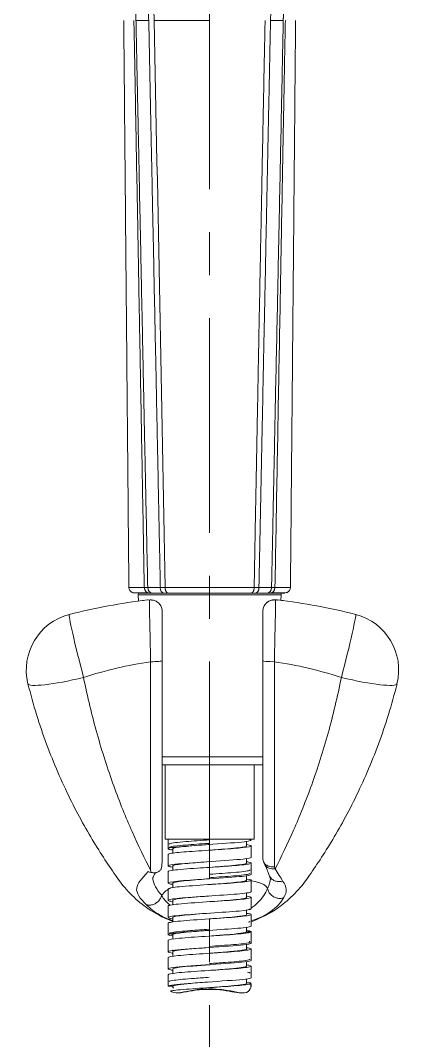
# Model space of a CAD drawing. Extents: x 1797 to 2925, y 0 to 827.
# Drawn here: x 2232.3 to 2299.4, y 296.4 to 474.5 of the extents above; entities that cross this region are included whole.
import ezdxf

# ---------------------------------------------------------------- set-up
doc = ezdxf.new("R2010")
doc.units = 0
doc.header["$LTSCALE"] = 30
doc.header["$MEASUREMENT"] = 0
doc.linetypes.add('CENTER', pattern=[2, 1.25, -0.25, 0.25, -0.25])
doc.layers.add('1', color=7, linetype='CONTINUOUS')
doc.layers.add('DEF_LAYER_ASSEM_MEMBER', color=7, linetype='CONTINUOUS')

msp = doc.modelspace()

# ---------------------------------------------------------------- linework, layer by layer
at = {"layer": '1', "color": 7, "linetype": 'Continuous', "lineweight": 18}
for p, q in [((2252.88, 374.23), (2252.94, 373.12)), ((2265.37, 374.54), (2253.18, 374.54)), ((2254.66, 374.54), (2253.42, 374.54)), ((2265.37, 374.54), (2277.55, 374.54)), ((2276.07, 374.54), (2277.32, 374.54)), ((2277.8, 373.26), (2277.85, 374.23)), ((2257.06, 362.71), (2257.06, 327.8)), ((2274.66, 328.11), (2274.66, 362.71)), ((2265.37, 344.54), (2257.06, 344.54)), ((2257.62, 344.54), (2257.62, 331.54)), ((2265.37, 344.54), (2274.66, 344.54)), ((2273.12, 331.54), (2273.12, 344.54)), ((2265.37, 331.54), (2257.62, 331.54)), ((2265.37, 331.54), (2273.12, 331.54)), ((2265.37, 326.64), (2265.37, 327.64)), ((2259.59, 304.71), (2259.86, 304.71)), ((2270.86, 304.71), (2271.16, 304.71))]:
    msp.add_line(p, q, dxfattribs=at)
at = {"layer": '1', "color": 7, "linetype": 'Continuous', "lineweight": 13}
for p, q in [((2265.37, 374.23), (2252.88, 374.23)), ((2265.37, 374.23), (2277.85, 374.23)), ((2255.06, 326.13), (2255.06, 362.56)), ((2276.66, 362.56), (2276.66, 326.72)), ((2265.37, 345.97), (2257.06, 345.97)), ((2265.37, 345.97), (2274.66, 345.97)), ((2265.37, 331.54), (2265.37, 344.54))]:
    msp.add_line(p, q, dxfattribs=at)
at = {"layer": '1', "color": 7, "linetype": 'Continuous', "lineweight": 18}
for centre, start, end in [((2253.18, 374.24), 89.9998, 182.8624), ((2277.55, 374.24), 357.1376, 90.0002)]:
    msp.add_arc(centre, 0.3, start, end, dxfattribs=at)
at = {"layer": '1', "color": 7, "linetype": 'Continuous', "lineweight": 18, "extrusion": (0, 0, -1)}
for centre, start, end in [((-2243.36, 361.12), 346.0375, 75.5225), ((-2288.36, 361.12), 104.4775, 193.9625)]:
    msp.add_arc(centre, 10, start, end, dxfattribs=at)
at = {"layer": '1', "color": 7, "linetype": 'Continuous', "lineweight": 13}
for centre, major_axis, ratio, start_param, end_param in [((2254.78, 375.54), (0, 1), 0.822807, 1.597035, 3.141593), ((2257.34, 375.54), (0, 1), 0.584272, 1.597106, 3.141593), ((2273.39, 375.54), (0, 1), 0.584274, 3.141593, 4.686079), ((2275.95, 375.54), (0, 1), 0.822807, 3.141593, 4.68615), ((2243.36, 361.12), (2.5, -9.68), 0.032961, 3.141593, 4.839361), ((2288.36, 361.12), (-2.5, -9.68), 0.032961, 1.443824, 3.141593), ((2255.06, 362.71), (-2, 0), 0.076696, 1.570796, 3.141593), ((2276.66, 362.71), (-2, 0), 0.076696, 0, 1.570796), ((2243.36, 361.12), (9.7, 2.41), 0.126983, 3.141593, 4.680827), ((2288.36, 361.12), (-9.7, 2.41), 0.126983, 1.602358, 3.141593), ((2276.81, 327.98), (-1.83, -0.82), 0.760059, 6.278784, 7.5268)]:
    msp.add_ellipse(centre, major_axis=major_axis, ratio=ratio, start_param=start_param, end_param=end_param, dxfattribs=at)
at = {"layer": '1', "color": 7, "linetype": 'Continuous', "lineweight": 18}
for centre, ratio, start_param, end_param in [((2255.32, 375.54), 0.763055, 1.600759, 3.141593), ((2275.41, 375.54), 0.763158, 3.141593, 4.682423)]:
    msp.add_ellipse(centre, major_axis=(0, 1), ratio=ratio, start_param=start_param, end_param=end_param, dxfattribs=at)
at = {"layer": '1', "color": 7, "linetype": 'Continuous', "lineweight": 13}
for points, knots in [([(2252.4, 477.76), (2252.4, 477.72), (2252.41, 477.65), (2252.41, 477.54), (2252.42, 477.43), (2252.42, 477.32), (2252.43, 477.22), (2252.44, 477.11), (2252.44, 477), (2252.44, 476.89), (2252.45, 476.79), (2252.45, 476.68), (2252.46, 476.58), (2252.46, 476.47), (2252.47, 476.37), (2252.47, 476.26), (2252.47, 476.16), (2252.48, 476.05), (2252.48, 475.95), (2252.48, 475.85), (2252.48, 475.74), (2252.49, 475.64), (2252.49, 475.54), (2252.49, 475.44), (2252.49, 475.34), (2252.5, 475.24), (2252.5, 475.14), (2252.5, 475.04), (2252.5, 474.94), (2252.5, 474.84), (2252.51, 474.74), (2252.51, 474.64), (2252.51, 474.57), (2252.51, 474.54)], [0, 0, 0, 0, 0.034118, 0.068111, 0.101979, 0.135722, 0.16934, 0.202833, 0.2362, 0.269442, 0.302558, 0.335549, 0.368412, 0.40115, 0.433761, 0.466245, 0.498603, 0.530833, 0.562938, 0.594919, 0.626778, 0.658515, 0.690132, 0.721631, 0.753013, 0.78428, 0.815431, 0.84647, 0.877396, 0.908211, 0.938916, 0.969512, 1, 1, 1, 1]), ([(2278.22, 474.54), (2278.22, 474.6), (2278.22, 474.73), (2278.23, 474.92), (2278.23, 475.12), (2278.24, 475.31), (2278.24, 475.51), (2278.25, 475.71), (2278.25, 475.9), (2278.26, 476.11), (2278.26, 476.31), (2278.27, 476.51), (2278.28, 476.72), (2278.29, 476.92), (2278.3, 477.13), (2278.31, 477.34), (2278.32, 477.55), (2278.33, 477.69), (2278.33, 477.76)], [0, 0, 0, 0, 0.059195, 0.118795, 0.178808, 0.239242, 0.300107, 0.361411, 0.423164, 0.485377, 0.54806, 0.611216, 0.674843, 0.738939, 0.803505, 0.868538, 0.934036, 1, 1, 1, 1]), ([(2255.61, 476.24), (2255.61, 476.22), (2255.62, 476.17), (2255.62, 476.11), (2255.62, 476.05), (2255.63, 475.99), (2255.63, 475.93), (2255.64, 475.88), (2255.64, 475.82), (2255.64, 475.77), (2255.64, 475.72), (2255.65, 475.68), (2255.65, 475.63), (2255.65, 475.59), (2255.65, 475.54), (2255.65, 475.5), (2255.65, 475.46), (2255.66, 475.43), (2255.66, 475.36), (2255.66, 475.26), (2255.67, 475.11), (2255.67, 474.95), (2255.68, 474.76), (2255.68, 474.62), (2255.68, 474.54)], [0, 0, 0, 0, 0.038882, 0.076461, 0.112764, 0.147819, 0.181649, 0.21428, 0.245734, 0.276034, 0.305201, 0.333255, 0.360216, 0.386102, 0.410932, 0.434722, 0.457488, 0.479247, 0.500013, 0.579126, 0.662622, 0.750479, 0.85934, 1, 1, 1, 1]), ([(2276.07, 476.18), (2276.07, 476.16), (2276.06, 476.13), (2276.06, 476.08), (2276.06, 476.03), (2276.05, 475.96), (2276.05, 475.88), (2276.04, 475.79), (2276.04, 475.7), (2276.03, 475.59), (2276.03, 475.48), (2276.02, 475.33), (2276.01, 475.15), (2276.01, 474.94), (2276, 474.74), (2276, 474.6), (2276, 474.54)], [0, 0, 0, 0, 0.024247, 0.054214, 0.089902, 0.13131, 0.178441, 0.231295, 0.289876, 0.354187, 0.424232, 0.500017, 0.627304, 0.75306, 0.877291, 1, 1, 1, 1]), ([(2253.96, 375.52), (2253.92, 377.35), (2253.86, 381.02), (2253.76, 386.52), (2253.66, 392.02), (2253.56, 397.52), (2253.46, 403.03), (2253.36, 408.53), (2253.26, 414.03), (2253.16, 419.53), (2253.07, 424.41), (2252.98, 429.24), (2252.89, 434.59), (2252.76, 441.62), (2252.59, 450.67), (2252.42, 460.12), (2252.27, 468.37), (2252.18, 472.84), (2252.15, 474.55)], [0, 0, 0, 0, 0.055557, 0.111114, 0.16667, 0.222226, 0.277782, 0.333337, 0.388893, 0.444448, 0.500002, 0.536828, 0.59077, 0.661828, 0.750002, 0.864834, 0.948167, 1, 1, 1, 1]), ([(2252.51, 474.54), (2252.53, 473.69), (2252.56, 471.93), (2252.62, 469.2), (2252.68, 466.29), (2252.74, 463.2), (2252.81, 459.93), (2252.88, 456.48), (2252.96, 452.85), (2253.07, 447.39), (2253.21, 440.76), (2253.35, 433.61), (2253.46, 428.26), (2253.56, 423.51), (2253.66, 418.84), (2253.76, 413.71), (2253.87, 408.81), (2253.96, 404.12), (2254.07, 399.15), (2254.18, 393.75), (2254.3, 387.82), (2254.43, 381.72), (2254.51, 377.6), (2254.56, 375.51)], [0, 0, 0, 0, 0.025732, 0.053292, 0.082678, 0.11389, 0.146924, 0.181779, 0.218451, 0.256939, 0.3472, 0.419315, 0.473332, 0.509288, 0.563243, 0.614983, 0.664513, 0.711837, 0.756959, 0.815252, 0.875191, 0.936774, 1, 1, 1, 1]), ([(2256.76, 375.52), (2256.74, 376.38), (2256.71, 378.1), (2256.66, 380.69), (2256.6, 383.29), (2256.55, 385.9), (2256.5, 388.53), (2256.44, 391.18), (2256.39, 393.83), (2256.34, 396.5), (2256.28, 399.18), (2256.21, 402.5), (2256.11, 407.73), (2255.94, 416.16), (2255.76, 424.59), (2255.62, 431.66), (2255.53, 436.03), (2255.44, 440.17), (2255.36, 444.1), (2255.29, 447.81), (2255.2, 452.07), (2255.1, 457), (2254.98, 462.71), (2254.86, 468.58), (2254.78, 472.53), (2254.73, 474.54)], [0, 0, 0, 0, 0.026014, 0.052161, 0.078442, 0.104857, 0.131406, 0.158089, 0.184906, 0.211856, 0.238941, 0.266159, 0.312282, 0.397408, 0.521545, 0.567758, 0.611794, 0.653652, 0.693331, 0.730832, 0.766154, 0.822392, 0.880112, 0.939314, 1, 1, 1, 1]), ([(2255.68, 474.54), (2255.81, 474.54), (2257.13, 474.54), (2259.41, 474.54), (2262.53, 474.54), (2264.42, 474.54), (2265.37, 474.54)], [0, 0, 0, 0, 0.038863, 0.423716, 0.711862, 1, 1, 1, 1]), ([(2273.13, 375.52), (2273.16, 376.73), (2273.2, 379.17), (2273.27, 382.88), (2273.34, 386.68), (2273.41, 390.58), (2273.49, 394.56), (2273.57, 398.64), (2273.64, 402.82), (2273.73, 407.08), (2273.81, 411.44), (2273.89, 415.89), (2273.98, 420.43), (2274.08, 425.37), (2274.18, 430.56), (2274.28, 435.86), (2274.38, 440.82), (2274.47, 445.44), (2274.55, 449.71), (2274.63, 453.65), (2274.7, 457.24), (2274.77, 460.5), (2274.82, 463.41), (2274.87, 465.98), (2274.92, 468.21), (2274.96, 470.1), (2274.99, 471.65), (2275.01, 472.86), (2275.03, 473.72), (2275.04, 474.25), (2275.05, 474.48), (2275.05, 474.54)], [0, 0, 0, 0, 0.036537, 0.074006, 0.112408, 0.151744, 0.192011, 0.233212, 0.275345, 0.318411, 0.362409, 0.407341, 0.453204, 0.500001, 0.556972, 0.610498, 0.660578, 0.707214, 0.750404, 0.79015, 0.82645, 0.859306, 0.888717, 0.914683, 0.937205, 0.956282, 0.971915, 0.984103, 0.992846, 0.998145, 1, 1, 1, 1]), ([(2276, 474.54), (2275.98, 473.52), (2275.93, 471.51), (2275.87, 468.51), (2275.81, 465.55), (2275.75, 462.62), (2275.69, 459.74), (2275.63, 456.89), (2275.57, 454.08), (2275.46, 448.5), (2275.27, 439.49), (2275.08, 429.9), (2274.93, 422.67), (2274.84, 418.57), (2274.77, 414.91), (2274.7, 411.68), (2274.65, 408.87), (2274.6, 406.49), (2274.56, 404.54), (2274.53, 403.02), (2274.49, 401.03), (2274.43, 398.44), (2274.37, 395.1), (2274.3, 391.79), (2274.23, 388.5), (2274.17, 385.22), (2274.1, 381.97), (2274.04, 378.74), (2273.99, 376.59), (2273.97, 375.52)], [0, 0, 0, 0, 0.030685, 0.060986, 0.090904, 0.120438, 0.149589, 0.178356, 0.206739, 0.23474, 0.347419, 0.479648, 0.525288, 0.566604, 0.603594, 0.636261, 0.664603, 0.688621, 0.708316, 0.723687, 0.734735, 0.768596, 0.802255, 0.835714, 0.868973, 0.902031, 0.934888, 0.967544, 1, 1, 1, 1]), ([(2276.17, 375.51), (2276.2, 376.56), (2276.24, 378.65), (2276.3, 381.76), (2276.37, 384.83), (2276.43, 387.86), (2276.49, 390.85), (2276.55, 393.79), (2276.61, 396.7), (2276.71, 401.15), (2276.83, 407.35), (2277, 415.53), (2277.15, 422.39), (2277.27, 428.31), (2277.38, 433.68), (2277.53, 440.8), (2277.68, 448.14), (2277.82, 454.94), (2277.93, 460.49), (2278.03, 465.58), (2278.13, 470.21), (2278.19, 473.15), (2278.22, 474.54)], [0, 0, 0, 0, 0.031809, 0.06321, 0.094203, 0.124786, 0.154961, 0.184727, 0.214084, 0.24303, 0.319489, 0.402039, 0.490702, 0.527257, 0.581475, 0.653392, 0.743056, 0.803646, 0.859646, 0.911044, 0.957831, 1, 1, 1, 1]), ([(2278.58, 474.54), (2278.54, 472.64), (2278.47, 468.49), (2278.34, 461.77), (2278.2, 454.02), (2278.04, 445.26), (2277.86, 435.49), (2277.68, 425.33), (2277.49, 415.13), (2277.31, 405.23), (2277.13, 395.32), (2276.95, 385.42), (2276.83, 378.82), (2276.77, 375.52)], [0, 0, 0, 0, 0.057662, 0.125591, 0.203788, 0.292251, 0.390983, 0.499982, 0.599984, 0.699987, 0.79999, 0.899995, 1, 1, 1, 1]), ([(2251.27, 375.53), (2251.27, 375.53), (2251.27, 375.53), (2251.29, 375.53), (2251.35, 375.53), (2251.45, 375.53), (2251.59, 375.53), (2251.75, 375.53), (2251.96, 375.53), (2252.12, 375.53), (2252.23, 375.53), (2252.27, 375.53), (2252.31, 375.53), (2252.35, 375.53), (2252.39, 375.53), (2252.43, 375.53), (2252.47, 375.53), (2252.51, 375.53), (2252.56, 375.53), (2252.6, 375.53), (2252.65, 375.53), (2252.69, 375.53), (2252.74, 375.52), (2252.78, 375.52), (2252.83, 375.52), (2252.88, 375.52), (2252.93, 375.52), (2252.98, 375.52), (2253.03, 375.52), (2253.08, 375.52), (2253.14, 375.52), (2253.19, 375.52), (2253.24, 375.52), (2253.3, 375.52), (2253.36, 375.52), (2253.41, 375.52), (2253.47, 375.52), (2253.53, 375.52), (2253.59, 375.52), (2253.65, 375.52), (2253.71, 375.52), (2253.77, 375.52), (2253.83, 375.52), (2253.89, 375.52), (2253.94, 375.52), (2253.96, 375.52)], [0, 0, 0, 0, 0.02809, 0.108416, 0.188068, 0.26627, 0.344991, 0.424128, 0.503567, 0.583186, 0.594638, 0.60612, 0.617634, 0.629178, 0.640752, 0.652356, 0.663989, 0.675651, 0.687343, 0.699062, 0.71081, 0.722585, 0.734388, 0.746218, 0.758074, 0.769956, 0.781864, 0.793797, 0.805755, 0.817737, 0.829742, 0.841771, 0.853823, 0.865896, 0.877991, 0.890108, 0.902244, 0.914401, 0.926577, 0.938771, 0.950983, 0.963213, 0.97546, 0.987722, 1, 1, 1, 1]), ([(2254.56, 375.51), (2254.57, 375.51), (2254.58, 375.51), (2254.61, 375.51), (2254.64, 375.51), (2254.67, 375.51), (2254.7, 375.51), (2254.73, 375.51), (2254.76, 375.51), (2254.79, 375.51), (2254.83, 375.51), (2254.86, 375.51), (2254.89, 375.51), (2254.93, 375.51), (2254.96, 375.51), (2255.02, 375.51), (2255.11, 375.51), (2255.23, 375.51), (2255.36, 375.51), (2255.5, 375.51), (2255.64, 375.51), (2255.76, 375.51), (2255.88, 375.51), (2255.98, 375.51), (2256.07, 375.51), (2256.15, 375.51), (2256.23, 375.51), (2256.3, 375.51), (2256.37, 375.51), (2256.44, 375.52), (2256.51, 375.52), (2256.57, 375.52), (2256.64, 375.52), (2256.7, 375.52), (2256.74, 375.52), (2256.76, 375.52)], [0, 0, 0, 0, 0.0141, 0.02842, 0.042964, 0.057742, 0.072759, 0.088022, 0.103535, 0.119289, 0.135278, 0.151492, 0.167923, 0.184563, 0.201403, 0.218435, 0.271703, 0.328722, 0.389376, 0.453465, 0.511005, 0.578537, 0.622693, 0.666394, 0.709447, 0.742775, 0.775138, 0.806529, 0.836957, 0.866435, 0.894974, 0.922587, 0.949287, 0.975087, 1, 1, 1, 1]), ([(2257.6, 375.52), (2258.76, 375.52), (2260.02, 375.53), (2262.64, 375.53), (2264, 375.53), (2266.73, 375.53), (2268.09, 375.53), (2270.71, 375.53), (2271.97, 375.52), (2273.13, 375.52)], [0, 0, 0, 0, 0.25, 0.25, 0.5, 0.5, 0.75, 0.75, 1, 1, 1, 1]), ([(2257.6, 375.52), (2257.6, 375.51), (2257.6, 375.5), (2257.6, 375.49), (2257.6, 375.47), (2257.6, 375.45), (2257.6, 375.44), (2257.6, 375.42), (2257.6, 375.4), (2257.6, 375.39), (2257.6, 375.37), (2257.61, 375.35), (2257.61, 375.33), (2257.61, 375.32), (2257.61, 375.3), (2257.61, 375.28), (2257.62, 375.26), (2257.62, 375.25), (2257.62, 375.23), (2257.63, 375.21), (2257.63, 375.2), (2257.63, 375.18), (2257.64, 375.16), (2257.64, 375.12), (2257.66, 375.06), (2257.69, 374.98), (2257.72, 374.9), (2257.75, 374.83), (2257.79, 374.76), (2257.83, 374.7), (2257.87, 374.66), (2257.9, 374.63), (2257.92, 374.62), (2257.92, 374.62), (2257.92, 374.61), (2257.92, 374.61), (2257.93, 374.61), (2257.93, 374.6), (2257.94, 374.6), (2257.94, 374.6), (2257.95, 374.59), (2257.96, 374.59), (2257.97, 374.58), (2257.98, 374.58), (2257.99, 374.57), (2258, 374.57), (2258.01, 374.56), (2258.02, 374.56), (2258.04, 374.55), (2258.05, 374.55), (2258.06, 374.55), (2258.08, 374.54), (2258.1, 374.54), (2258.11, 374.54), (2258.11, 374.54)], [0, 0, 0, 0, 0.010703, 0.021477, 0.03232, 0.043232, 0.054211, 0.065257, 0.076369, 0.087546, 0.098786, 0.110088, 0.121452, 0.132875, 0.144357, 0.155897, 0.167492, 0.179141, 0.190843, 0.202596, 0.214399, 0.226249, 0.238146, 0.250087, 0.31159, 0.373942, 0.436867, 0.500073, 0.563332, 0.626267, 0.688587, 0.750017, 0.750988, 0.753006, 0.756069, 0.760174, 0.765316, 0.771491, 0.778692, 0.786909, 0.796136, 0.806358, 0.817566, 0.829742, 0.842871, 0.856934, 0.871909, 0.887773, 0.904501, 0.922064, 0.94043, 0.959566, 0.979436, 1, 1, 1, 1]), ([(2273.13, 375.52), (2273.13, 375.51), (2273.13, 375.5), (2273.13, 375.49), (2273.13, 375.47), (2273.13, 375.46), (2273.13, 375.44), (2273.13, 375.42), (2273.13, 375.41), (2273.13, 375.39), (2273.13, 375.37), (2273.13, 375.36), (2273.12, 375.34), (2273.12, 375.32), (2273.12, 375.31), (2273.12, 375.29), (2273.12, 375.28), (2273.11, 375.26), (2273.11, 375.24), (2273.11, 375.23), (2273.1, 375.21), (2273.1, 375.19), (2273.1, 375.18), (2273.09, 375.16), (2273.09, 375.14), (2273.09, 375.13), (2273.08, 375.11), (2273.08, 375.09), (2273.07, 375.05), (2273.05, 374.98), (2273, 374.87), (2272.96, 374.79), (2272.92, 374.74), (2272.91, 374.72), (2272.9, 374.7), (2272.88, 374.69), (2272.87, 374.67), (2272.86, 374.66), (2272.84, 374.64), (2272.83, 374.63), (2272.81, 374.62), (2272.8, 374.6), (2272.78, 374.59), (2272.77, 374.58), (2272.75, 374.58), (2272.73, 374.57), (2272.72, 374.56), (2272.7, 374.56), (2272.69, 374.55), (2272.67, 374.55), (2272.65, 374.54), (2272.64, 374.54), (2272.63, 374.54), (2272.62, 374.54)], [0, 0, 0, 0, 0.010271, 0.020607, 0.031008, 0.041473, 0.052001, 0.062592, 0.073244, 0.083957, 0.094729, 0.105559, 0.116448, 0.127392, 0.138392, 0.149446, 0.160553, 0.171712, 0.18292, 0.194178, 0.205483, 0.216834, 0.22823, 0.239669, 0.25115, 0.26267, 0.274229, 0.285824, 0.305218, 0.358885, 0.447606, 0.57136, 0.590604, 0.61004, 0.62966, 0.649452, 0.669405, 0.689507, 0.709747, 0.730111, 0.750587, 0.771161, 0.79182, 0.812551, 0.833338, 0.854169, 0.875028, 0.895902, 0.916777, 0.937638, 0.958471, 0.979263, 1, 1, 1, 1]), ([(2273.97, 375.52), (2273.99, 375.52), (2274.01, 375.52), (2274.06, 375.52), (2274.1, 375.52), (2274.15, 375.52), (2274.19, 375.52), (2274.24, 375.52), (2274.29, 375.52), (2274.34, 375.52), (2274.39, 375.52), (2274.44, 375.51), (2274.5, 375.51), (2274.56, 375.51), (2274.63, 375.51), (2274.71, 375.51), (2274.81, 375.51), (2274.9, 375.51), (2274.97, 375.51), (2275.04, 375.51), (2275.11, 375.51), (2275.2, 375.51), (2275.3, 375.51), (2275.4, 375.51), (2275.51, 375.51), (2275.6, 375.51), (2275.69, 375.51), (2275.76, 375.51), (2275.83, 375.51), (2275.89, 375.51), (2275.95, 375.51), (2276.01, 375.51), (2276.07, 375.51), (2276.12, 375.51), (2276.16, 375.51), (2276.17, 375.51)], [0, 0, 0, 0, 0.017083, 0.034764, 0.053056, 0.071972, 0.091526, 0.111728, 0.132594, 0.154134, 0.176362, 0.19929, 0.222932, 0.247298, 0.272399, 0.314765, 0.357851, 0.40147, 0.431964, 0.462853, 0.494074, 0.525562, 0.577777, 0.627689, 0.675146, 0.720075, 0.762434, 0.79502, 0.826869, 0.857926, 0.888139, 0.917454, 0.945843, 0.973341, 1, 1, 1, 1]), ([(2276.77, 375.52), (2276.78, 375.52), (2276.81, 375.52), (2276.84, 375.52), (2276.88, 375.52), (2276.91, 375.52), (2276.95, 375.52), (2276.98, 375.52), (2277.01, 375.52), (2277.05, 375.52), (2277.08, 375.52), (2277.11, 375.52), (2277.15, 375.52), (2277.18, 375.52), (2277.21, 375.52), (2277.24, 375.52), (2277.28, 375.52), (2277.31, 375.52), (2277.34, 375.52), (2277.37, 375.52), (2277.4, 375.52), (2277.43, 375.52), (2277.46, 375.52), (2277.49, 375.52), (2277.52, 375.52), (2277.55, 375.52), (2277.58, 375.52), (2277.61, 375.52), (2277.64, 375.52), (2277.67, 375.52), (2277.7, 375.52), (2277.72, 375.52), (2277.75, 375.52), (2277.78, 375.52), (2277.81, 375.52), (2277.83, 375.52), (2277.86, 375.52), (2277.89, 375.52), (2277.91, 375.52), (2277.94, 375.52), (2277.97, 375.52), (2277.99, 375.52), (2278.02, 375.52), (2278.04, 375.53), (2278.07, 375.53), (2278.09, 375.53), (2278.12, 375.53), (2278.14, 375.53), (2278.17, 375.53), (2278.19, 375.53), (2278.21, 375.53), (2278.24, 375.53), (2278.26, 375.53), (2278.28, 375.53), (2278.3, 375.53), (2278.33, 375.53), (2278.35, 375.53), (2278.37, 375.53), (2278.39, 375.53), (2278.5, 375.53), (2278.67, 375.53), (2278.89, 375.53), (2279.07, 375.53), (2279.22, 375.53), (2279.34, 375.53), (2279.43, 375.53), (2279.46, 375.53), (2279.47, 375.53), (2279.47, 375.53)], [0, 0, 0, 0, 0.006752, 0.013498, 0.02024, 0.026977, 0.033709, 0.040435, 0.047156, 0.053871, 0.060581, 0.067285, 0.073984, 0.080676, 0.087363, 0.094043, 0.100717, 0.107385, 0.114046, 0.1207, 0.127349, 0.13399, 0.140624, 0.147252, 0.153873, 0.160486, 0.167093, 0.173692, 0.180284, 0.186868, 0.193445, 0.200014, 0.206575, 0.213129, 0.219675, 0.226213, 0.232743, 0.239265, 0.245778, 0.252284, 0.258781, 0.26527, 0.27175, 0.278222, 0.284686, 0.29114, 0.297586, 0.304024, 0.310452, 0.316872, 0.323282, 0.329684, 0.336077, 0.34246, 0.348834, 0.355199, 0.361555, 0.367901, 0.374238, 0.380566, 0.459619, 0.538532, 0.617182, 0.695455, 0.773244, 0.874105, 0.975892, 1, 1, 1, 1]), ([(2255.06, 362.56), (2255, 365.16), (2254.95, 367.78), (2254.87, 371.74), (2254.85, 373.06), (2254.84, 373.32)], [0, 0, 0, 0, 0.5, 0.5, 1, 1, 1, 1]), ([(2276.89, 373.32), (2276.88, 373.06), (2276.86, 371.74), (2276.78, 367.78), (2276.73, 365.16), (2276.66, 362.56)], [0, 0, 0, 0, 0.5, 0.5, 1, 1, 1, 1]), ([(2243.36, 359.81), (2244.05, 356.4), (2244.84, 353.13), (2246.6, 346.82), (2247.59, 343.75), (2249.66, 338.02), (2250.74, 335.35), (2252.92, 330.41), (2254.03, 328.13), (2255.06, 326.13)], [0, 0, 0, 0, 0.25, 0.25, 0.5, 0.5, 0.75, 0.75, 1, 1, 1, 1]), ([(2276.81, 326.4), (2277.84, 328.41), (2278.94, 330.68), (2281.09, 335.59), (2282.15, 338.24), (2284.2, 343.92), (2285.17, 346.96), (2286.91, 353.2), (2287.69, 356.44), (2288.36, 359.81)], [0, 0, 0, 0, 0.25, 0.25, 0.5, 0.5, 0.75, 0.75, 1, 1, 1, 1]), ([(2254.37, 320.1), (2253.15, 321.19), (2252.53, 322.16), (2252.73, 323.86), (2253.52, 324.67), (2254.63, 325.89)], [0, 0, 0, 0, 0.5, 0.5, 1, 1, 1, 1]), ([(2255.46, 324.82), (2255.46, 324.74), (2255.47, 324.67), (2255.56, 323.72), (2256.1, 322.77), (2257.02, 321.77)], [0, 0, 0, 0, 0.082341, 0.082341, 1, 1, 1, 1]), ([(2272.59, 319.5), (2273.05, 319.81), (2273.44, 320.16), (2274.57, 321.3), (2275.13, 322.14), (2275.48, 322.94)], [0, 0, 0, 0, 0.307126, 0.307126, 1, 1, 1, 1]), ([(2278.28, 321.34), (2277.87, 320.56), (2277.07, 319.69), (2275.06, 318.26), (2273.96, 317.67), (2272.64, 317.34)], [0, 0, 0, 0, 0.561139, 0.561139, 1, 1, 1, 1]), ([(2258.91, 317.39), (2258.1, 317.61), (2257.37, 317.93), (2255.74, 318.85), (2254.97, 319.48), (2254.37, 320.1)], [0, 0, 0, 0, 0.396803, 0.396803, 1, 1, 1, 1])]:
    msp.add_open_spline(points, degree=3, knots=knots, dxfattribs=at)
for points in [[(2254.73, 474.54), (2254.72, 475.08), (2254.7, 475.63), (2254.66, 476.18)], [(2253.96, 375.52), (2254.11, 375.51), (2254.38, 375.51), (2254.56, 375.51)], [(2256.76, 375.52), (2256.98, 375.52), (2257.37, 375.52), (2257.6, 375.52)], [(2273.13, 375.52), (2273.36, 375.52), (2273.76, 375.52), (2273.97, 375.52)], [(2276.17, 375.51), (2276.35, 375.51), (2276.62, 375.51), (2276.77, 375.52)], [(2254.84, 373.32), (2254.72, 373.33), (2254.6, 373.34), (2254.5, 373.33)], [(2277.23, 373.33), (2277.13, 373.34), (2277.01, 373.33), (2276.89, 373.32)], [(2255.06, 362.56), (2251.13, 361.96), (2247.19, 361.04), (2243.36, 359.81)], [(2288.36, 359.81), (2284.53, 361.04), (2280.63, 361.96), (2276.66, 362.56)], [(2265.37, 324.64), (2265.37, 325.31), (2265.37, 325.98), (2265.37, 326.64)], [(2276.66, 326.72), (2276.71, 326.62), (2276.76, 326.51), (2276.81, 326.4)], [(2276.81, 326.4), (2277.32, 325.57), (2277.77, 324.87), (2278.1, 324.25)], [(2275.46, 323.01), (2275.8, 323.59), (2275.97, 324.13), (2275.97, 324.68)], [(2278.1, 324.25), (2278.86, 323.21), (2278.99, 322.4), (2278.28, 321.34)], [(2256.97, 321.67), (2257.35, 321.13), (2257.81, 320.6), (2258.39, 320.09)], [(2272.15, 319.22), (2272.24, 319.27), (2272.33, 319.33), (2272.42, 319.38)], [(2272.62, 315.39), (2272.35, 315.39), (2272.08, 315.39), (2271.82, 315.39)]]:
    msp.add_open_spline(points, degree=3, dxfattribs=at)
at = {"layer": '1', "color": 7, "linetype": 'Continuous', "lineweight": 18}
for points, degree in [([(2250.37, 474.54), (2251.27, 375.53)], 1), ([(2255.68, 474.54), (2256.35, 441.54), (2256.99, 408.53), (2257.6, 375.52)], 3), ([(2279.47, 375.53), (2280.37, 474.54)], 1), ([(2252.19, 374.56), (2252.19, 374.57), (2252.32, 374.61)], 2), ([(2254.78, 374.54), (2254.79, 374.54), (2254.82, 374.54), (2254.86, 374.54), (2254.91, 374.54), (2254.95, 374.54), (2255, 374.54), (2255.04, 374.54), (2255.08, 374.54), (2255.11, 374.54), (2255.15, 374.54), (2255.18, 374.54), (2255.21, 374.54), (2255.24, 374.54), (2255.28, 374.54), (2255.31, 374.54), (2255.32, 374.54)], 3), ([(2255.32, 374.54), (2255.35, 374.54), (2255.42, 374.54), (2255.53, 374.54), (2255.65, 374.54), (2255.77, 374.54), (2255.9, 374.54), (2256.04, 374.54), (2256.18, 374.54), (2256.32, 374.54), (2256.48, 374.54), (2256.63, 374.54), (2256.8, 374.54), (2256.96, 374.54), (2257.14, 374.54), (2257.27, 374.54), (2257.34, 374.54)], 3), ([(2257.34, 374.54), (2257.36, 374.54), (2257.39, 374.54), (2257.45, 374.54), (2257.51, 374.54), (2257.57, 374.54), (2257.63, 374.54), (2257.69, 374.54), (2257.75, 374.54), (2257.81, 374.54), (2257.87, 374.54), (2257.93, 374.54), (2257.98, 374.54), (2258.04, 374.54), (2258.09, 374.54), (2258.11, 374.54)], 3), ([(2258.11, 374.54), (2258.6, 374.54), (2259.6, 374.54), (2261.16, 374.54), (2262.8, 374.54), (2264.48, 374.54), (2266.17, 374.54), (2267.84, 374.54), (2269.5, 374.54), (2271.11, 374.54), (2272.13, 374.54), (2272.62, 374.54)], 3), ([(2272.62, 374.54), (2272.64, 374.54), (2272.68, 374.54), (2272.73, 374.54), (2272.79, 374.54), (2272.85, 374.54), (2272.91, 374.54), (2272.97, 374.54), (2273.02, 374.54), (2273.08, 374.54), (2273.14, 374.54), (2273.21, 374.54), (2273.27, 374.54), (2273.33, 374.54), (2273.37, 374.54), (2273.39, 374.54)], 3), ([(2273.39, 374.54), (2273.45, 374.54), (2273.58, 374.54), (2273.76, 374.54), (2273.93, 374.54), (2274.11, 374.54), (2274.27, 374.54), (2274.43, 374.54), (2274.59, 374.54), (2274.74, 374.54), (2274.88, 374.54), (2275.02, 374.54), (2275.15, 374.54), (2275.27, 374.54), (2275.36, 374.54), (2275.41, 374.54)], 3), ([(2275.41, 374.54), (2275.41, 374.54), (2275.41, 374.54), (2275.41, 374.54), (2275.42, 374.54), (2275.42, 374.54), (2275.42, 374.54), (2275.43, 374.54), (2275.43, 374.54), (2275.43, 374.54), (2275.44, 374.54), (2275.44, 374.54), (2275.45, 374.54), (2275.45, 374.54), (2275.46, 374.54), (2275.47, 374.54), (2275.48, 374.54), (2275.49, 374.54), (2275.5, 374.54), (2275.51, 374.54), (2275.52, 374.54), (2275.53, 374.54), (2275.55, 374.54), (2275.57, 374.54), (2275.59, 374.54), (2275.61, 374.54), (2275.63, 374.54), (2275.66, 374.54), (2275.69, 374.54), (2275.72, 374.54), (2275.76, 374.54), (2275.8, 374.54), (2275.85, 374.54), (2275.9, 374.54), (2275.93, 374.54), (2275.95, 374.54)], 3), ([(2278.42, 374.61), (2278.54, 374.57), (2278.54, 374.56)], 2), ([(2240.86, 370.8), (2245.38, 371.96), (2249.92, 372.8), (2254.5, 373.33)], 3), ([(2254.5, 373.33), (2253.92, 373.26), (2253.63, 373.23), (2253.63, 373.23)], 3), ([(2255.34, 373.31), (2255.16, 373.35), (2254.97, 373.35)], 2), ([(2277.22, 373.31), (2276.85, 373.38), (2276.53, 373.32)], 2), ([(2277.23, 373.33), (2281.83, 372.8), (2286.37, 371.96), (2290.86, 370.8)], 3), ([(2278.1, 373.23), (2278.1, 373.23), (2277.81, 373.26), (2277.23, 373.33)], 3), ([(2278.22, 373.21), (2278.22, 373.21), (2278.17, 373.22), (2278.07, 373.23)], 3), ([(2257.06, 371.54), (2257.06, 371.48), (2257.06, 371.43), (2257.06, 371.37)], 3), ([(2274.66, 371.37), (2274.66, 371.43), (2274.67, 371.48), (2274.67, 371.54)], 3), ([(2258.12, 331.54), (2258.12, 330.71), (2258.12, 329.88)], 2), ([(2258.92, 329.91), (2258.92, 329.51), (2258.92, 329.12)], 2), ([(2271.81, 330.39), (2271.81, 330.79), (2271.81, 331.18)], 2), ([(2272.61, 328.38), (2272.61, 329.39), (2272.61, 330.41)], 2), ([(2258.12, 328.91), (2258.12, 327.89), (2258.12, 326.88)], 2), ([(2271.81, 327.39), (2271.81, 327.78), (2271.81, 328.17)], 2), ([(2256.96, 326.64), (2256.94, 326.52), (2256.91, 326.41), (2256.88, 326.29)], 3), ([(2257.06, 327.8), (2257.06, 327.39), (2257.02, 327.01), (2256.96, 326.64)], 3), ([(2258.92, 326.91), (2258.92, 326.51), (2258.92, 326.12)], 2), ([(2272.62, 325.38), (2272.62, 326.39), (2272.62, 327.41)], 2), ([(2274.76, 327.6), (2274.9, 327.37), (2274.98, 327.17)], 2), ([(2254.63, 325.89), (2254.79, 325.84), (2254.96, 325.8), (2255.12, 325.76)], 3), ([(2258.12, 325.89), (2258.12, 324.89), (2258.12, 323.89)], 2), ([(2271.81, 324.39), (2271.81, 324.79), (2271.81, 325.18)], 2), ([(2272.61, 322.39), (2272.61, 323.39), (2272.61, 324.39)], 2), ([(2275.83, 325.1), (2276.01, 324.68), (2275.97, 324.69)], 2), ([(2258.63, 323.07), (2257.98, 322.75), (2257.43, 322.34), (2257.02, 321.77)], 3), ([(2258.12, 322.89), (2258.12, 321.89), (2258.12, 320.89)], 2), ([(2258.92, 323.91), (2258.92, 323.51), (2258.92, 323.11)], 2), ([(2258.92, 320.92), (2258.92, 320.51), (2258.92, 320.11)], 2), ([(2271.82, 321.39), (2271.82, 321.78), (2271.82, 322.17)], 2), ([(2272.62, 319.39), (2272.62, 320.39), (2272.62, 321.39)], 2), ([(2258.12, 319.89), (2258.12, 318.89), (2258.12, 317.89)], 2), ([(2271.81, 318.39), (2271.81, 318.78), (2271.81, 319.17)], 2), ([(2258.92, 317.91), (2258.92, 317.51), (2258.92, 317.11)], 2), ([(2272.41, 317.19), (2272.41, 317.15), (2272.31, 317.1), (2272.13, 317.06)], 3), ([(2272.61, 316.39), (2272.61, 317.39), (2272.61, 318.39)], 2), ([(2258.12, 316.89), (2258.12, 315.89), (2258.12, 314.89)], 2), ([(2271.81, 315.39), (2271.81, 315.65), (2271.81, 315.91), (2271.81, 316.18)], 3), ([(2272.61, 313.39), (2272.61, 314.06), (2272.61, 314.73), (2272.61, 315.39)], 3), ([(2258.12, 313.89), (2258.12, 312.89), (2258.12, 311.88)], 2), ([(2258.92, 314.92), (2258.92, 314.52), (2258.92, 314.11)], 2), ([(2258.92, 312.24), (2258.92, 311.68), (2258.92, 311.12)], 2), ([(2271.81, 312.38), (2271.81, 312.78), (2271.81, 313.18)], 2), ([(2272.61, 310.38), (2272.61, 311.39), (2272.61, 312.39)], 2), ([(2258.12, 310.89), (2258.12, 309.89), (2258.12, 308.88)], 2), ([(2271.82, 309.38), (2271.82, 309.78), (2271.82, 310.17)], 2), ([(2258.92, 308.9), (2258.92, 308.5), (2258.92, 308.11)], 2), ([(2272.61, 307.38), (2272.61, 308.39), (2272.61, 309.39)], 2), ([(2258.12, 307.89), (2258.12, 306.89), (2258.12, 305.88)], 2), ([(2271.81, 306.38), (2271.81, 306.78), (2271.81, 307.18)], 2), ([(2258.12, 306.08), (2258.12, 306.03), (2258.12, 305.97), (2258.13, 305.92)], 3), ([(2258.92, 306.14), (2258.92, 306.07), (2258.92, 305.99), (2258.93, 305.92)], 3), ([(2258.93, 305.92), (2258.94, 305.79), (2258.98, 305.66), (2259.03, 305.54)], 3), ([(2272.57, 305.75), (2272.57, 306.35)], 1)]:
    msp.add_open_spline(points, degree=degree, dxfattribs=at)
for points, knots in [([(2252.51, 474.54), (2252.61, 474.54), (2252.85, 474.54), (2253.57, 474.53), (2254.28, 474.53), (2254.73, 474.54)], [0, 0, 0, 0, 0.25, 0.5, 1, 1, 1, 1]), ([(2278.22, 474.54), (2278.17, 474.54), (2278.12, 474.54), (2278, 474.54), (2277.86, 474.54), (2277.69, 474.54), (2277.56, 474.54), (2277.52, 474.54), (2277.42, 474.53), (2277.27, 474.53), (2277.12, 474.53), (2276.9, 474.53), (2276.79, 474.53), (2276.45, 474.53), (2276.22, 474.53), (2276, 474.54)], [0, 0, 0, 0, 0.125, 0.125, 0.25, 0.375, 0.375, 0.4375, 0.4375, 0.5, 0.625, 0.625, 0.75, 0.75, 1, 1, 1, 1]), ([(2251.27, 375.54), (2251.27, 375.45), (2251.29, 375.26), (2251.42, 374.98), (2251.63, 374.75), (2251.81, 374.65), (2251.9, 374.61)], [0, 0, 0, 0, 0.233446, 0.484951, 0.744499, 1, 1, 1, 1]), ([(2251.79, 374.68), (2251.79, 374.67), (2251.81, 374.64), (2251.96, 374.61), (2252.16, 374.6), (2252.25, 374.59)], [0, 0, 0, 0, 0.262274, 0.725446, 1, 1, 1, 1]), ([(2252.18, 374.56), (2252.25, 374.56), (2252.46, 374.56), (2252.99, 374.56), (2253.73, 374.56), (2254.34, 374.56), (2254.68, 374.56)], [0, 0, 0, 0, 0.250065, 0.500077, 0.750052, 1, 1, 1, 1]), ([(2276.05, 374.56), (2276.39, 374.56), (2277.01, 374.56), (2277.75, 374.56), (2278.28, 374.56), (2278.49, 374.56), (2278.56, 374.56)], [0, 0, 0, 0, 0.249935, 0.49991, 0.749929, 1, 1, 1, 1]), ([(2278.46, 374.54), (2278.46, 374.54), (2278.47, 374.54), (2278.47, 374.54), (2278.42, 374.54), (2278.33, 374.54), (2278.2, 374.54), (2278.03, 374.54), (2277.81, 374.54), (2277.61, 374.54), (2277.49, 374.54)], [0, 0, 0, 0, 0.024885, 0.164187, 0.303489, 0.442791, 0.582093, 0.721396, 0.860698, 1, 1, 1, 1]), ([(2277.63, 374.56), (2277.88, 374.56), (2278.31, 374.58), (2278.74, 374.61), (2278.92, 374.64), (2278.94, 374.67), (2278.94, 374.68)], [0, 0, 0, 0, 0.276994, 0.555749, 0.836247, 1, 1, 1, 1]), ([(2278.83, 374.61), (2278.93, 374.65), (2279.1, 374.75), (2279.31, 374.98), (2279.44, 375.26), (2279.46, 375.45), (2279.47, 375.54)], [0, 0, 0, 0, 0.255398, 0.514844, 0.766352, 1, 1, 1, 1]), ([(2254.84, 373.32), (2254.85, 373.32), (2254.85, 373.32), (2255.03, 373.34), (2255.21, 373.34), (2255.6, 373.28), (2255.81, 373.22), (2256.21, 373.01), (2256.38, 372.88), (2256.68, 372.56), (2256.81, 372.38), (2256.98, 371.98), (2257.04, 371.76), (2257.06, 371.54)], [0, 0, 0, 0, 0.004771, 0.004771, 0.168449, 0.168449, 0.381096, 0.381096, 0.589432, 0.589432, 0.794609, 0.794609, 1, 1, 1, 1]), ([(2274.67, 371.54), (2274.69, 371.76), (2274.75, 371.98), (2274.92, 372.38), (2275.05, 372.56), (2275.35, 372.88), (2275.52, 373.01), (2275.91, 373.22), (2276.13, 373.28), (2276.52, 373.34), (2276.7, 373.34), (2276.88, 373.32), (2276.88, 373.32), (2276.89, 373.32)], [0, 0, 0, 0, 0.205391, 0.205391, 0.410568, 0.410568, 0.618904, 0.618904, 0.831551, 0.831551, 0.995229, 0.995229, 1, 1, 1, 1]), ([(2275.25, 372.79), (2275.35, 372.89), (2275.45, 372.97), (2275.74, 373.17), (2275.95, 373.26), (2276.39, 373.37), (2276.64, 373.39), (2276.88, 373.37), (2276.88, 373.37), (2276.89, 373.37)], [0, 0, 0, 0, 0.218786, 0.218786, 0.591301, 0.591301, 0.992493, 0.992493, 1, 1, 1, 1]), ([(2257.06, 371.37), (2257.06, 371.29), (2257.06, 370.28), (2257.06, 367.06), (2257.06, 364.88), (2257.06, 362.71)], [0, 0, 0, 0, 0.5, 0.5, 1, 1, 1, 1]), ([(2274.66, 362.71), (2274.66, 364.88), (2274.66, 367.06), (2274.66, 370.28), (2274.66, 371.29), (2274.66, 371.37)], [0, 0, 0, 0, 0.5, 0.5, 1, 1, 1, 1]), ([(2249.65, 324.26), (2248.37, 326.03), (2246.93, 328.15), (2243.95, 333.01), (2242.43, 335.73), (2239.54, 341.61), (2238.14, 344.83), (2235.66, 351.53), (2234.57, 355.03), (2233.66, 358.7)], [0, 0, 0, 0, 0.25, 0.25, 0.5, 0.5, 0.75, 0.75, 1, 1, 1, 1]), ([(2298.07, 358.7), (2297.16, 355.03), (2296.07, 351.53), (2293.59, 344.83), (2292.19, 341.61), (2289.3, 335.73), (2287.78, 333.01), (2284.8, 328.15), (2283.36, 326.03), (2282.07, 324.26)], [0, 0, 0, 0, 0.25, 0.25, 0.5, 0.5, 0.75, 0.75, 1, 1, 1, 1]), ([(2272.34, 331.52), (2272.91, 331.39), (2272.55, 331.25), (2270.19, 330.97), (2268.1, 330.82), (2263.76, 330.54), (2261.54, 330.39), (2258.55, 330.1), (2257.86, 329.96), (2258.31, 329.77), (2258.53, 329.73), (2258.83, 329.68)], [0, 0, 0, 0, 0.223775, 0.223775, 0.457804, 0.457804, 0.691834, 0.691834, 0.925863, 0.925863, 1, 1, 1, 1]), ([(2265.37, 331.44), (2263.9, 331.34), (2260.61, 331.12), (2258.51, 330.87), (2258.32, 330.72), (2258.32, 330.69)], [0, 0, 0, 0, 0.40116, 0.889524, 1, 1, 1, 1]), ([(2271.88, 330.61), (2272.52, 330.51), (2272.76, 330.42), (2272.29, 330.22), (2271.53, 330.11), (2269.32, 329.91), (2267.84, 329.81), (2264.78, 329.6), (2263.17, 329.5), (2260.47, 329.3), (2259.38, 329.2), (2258.33, 329.03), (2258.12, 328.96), (2258.12, 328.89)], [0, 0, 0, 0, 0.170187, 0.170187, 0.348506, 0.348506, 0.526825, 0.526825, 0.705143, 0.705143, 0.883462, 0.883462, 1, 1, 1, 1]), ([(2265.2, 330.83), (2263.78, 330.74), (2260.58, 330.52), (2258.51, 330.27), (2258.32, 330.12), (2258.32, 330.1)], [0, 0, 0, 0, 0.391724, 0.888368, 1, 1, 1, 1]), ([(2265.35, 330.64), (2265.31, 330.64), (2263.63, 330.51), (2260.34, 330.27), (2258.93, 330.02), (2258.92, 329.9), (2258.92, 329.89)], [0, 0, 0, 0, 0.011057, 0.499765, 0.988473, 1, 1, 1, 1]), ([(2271.81, 330.4), (2271.82, 330.29), (2270.76, 330.06), (2267.6, 329.81), (2265.65, 329.66), (2265.35, 329.64)], [0, 0, 0, 0, 0.426023, 0.91165, 1, 1, 1, 1]), ([(2272.6, 328.39), (2272.6, 328.29), (2272.12, 328.19), (2269.95, 327.95), (2267.85, 327.81), (2263.46, 327.52), (2261.27, 327.37), (2258.44, 327.09), (2257.83, 326.94), (2258.38, 326.76), (2258.59, 326.72), (2258.87, 326.67)], [0, 0, 0, 0, 0.174783, 0.174783, 0.425543, 0.425543, 0.676302, 0.676302, 0.927062, 0.927062, 1, 1, 1, 1]), ([(2274.66, 328.11), (2274.66, 327.93), (2274.7, 327.76), (2274.85, 327.45), (2274.96, 327.3), (2275.23, 327.05), (2275.4, 326.95), (2275.78, 326.8), (2275.99, 326.75), (2276.35, 326.71), (2276.5, 326.71), (2276.65, 326.72), (2276.66, 326.72), (2276.66, 326.72)], [0, 0, 0, 0, 0.212222, 0.212222, 0.424374, 0.424374, 0.637608, 0.637608, 0.852942, 0.852942, 0.994498, 0.994498, 1, 1, 1, 1]), ([(2255.12, 325.76), (2255.1, 325.87), (2255.09, 325.98), (2255.07, 326.1), (2255.07, 326.11), (2255.06, 326.13)], [0, 0, 0, 0, 0.900036, 0.900036, 1, 1, 1, 1]), ([(2256.88, 326.29), (2256.79, 326.15), (2256.66, 326.03), (2256.36, 325.84), (2256.19, 325.77), (2255.8, 325.7), (2255.59, 325.69), (2255.29, 325.73), (2255.2, 325.74), (2255.12, 325.76)], [0, 0, 0, 0, 0.290833, 0.290833, 0.580688, 0.580688, 0.885685, 0.885685, 1, 1, 1, 1]), ([(2265.37, 326.64), (2264.65, 326.6), (2262.09, 326.43), (2258.9, 326.18), (2258.12, 325.97), (2258.12, 325.89)], [0, 0, 0, 0, 0.187249, 0.673558, 1, 1, 1, 1]), ([(2265.35, 327.64), (2264.01, 327.54), (2261.01, 327.32), (2259.09, 327.07), (2258.92, 326.92), (2258.92, 326.9)], [0, 0, 0, 0, 0.400456, 0.88997, 1, 1, 1, 1]), ([(2272.41, 326.19), (2272.41, 326.16), (2272.22, 326.01), (2270.12, 325.76), (2266.84, 325.54), (2265.36, 325.44)], [0, 0, 0, 0, 0.109849, 0.598557, 1, 1, 1, 1]), ([(2271.9, 327.61), (2272, 327.59), (2272.09, 327.58), (2272.7, 327.46), (2272.75, 327.36), (2271.88, 327.15), (2270.94, 327.05), (2268.47, 326.85), (2266.93, 326.75), (2265.37, 326.64)], [0, 0, 0, 0, 0.04678, 0.04678, 0.36452, 0.36452, 0.68226, 0.68226, 1, 1, 1, 1]), ([(2271.81, 327.39), (2271.81, 327.31), (2271.12, 327.11), (2268.28, 326.86), (2266, 326.69), (2265.37, 326.64)], [0, 0, 0, 0, 0.3266, 0.812795, 1, 1, 1, 1]), ([(2274.98, 327.18), (2275.04, 327.03), (2275.27, 326.5), (2275.56, 325.85), (2275.69, 325.47), (2275.72, 325.34)], [0, 0, 0, 0, 0.176269, 0.697578, 1, 1, 1, 1]), ([(2259, 317.19), (2257.74, 317.65), (2256.36, 318.3), (2253.07, 320.43), (2251.16, 322.18), (2249.65, 324.26)], [0, 0, 0, 0, 0.412344, 0.412344, 1, 1, 1, 1]), ([(2255.46, 324.82), (2255.46, 324.84), (2255.46, 324.85), (2255.6, 325.19), (2255.81, 325.54), (2255.94, 325.73)], [0, 0, 0, 0, 0.381803, 0.709451, 1, 1, 1, 1]), ([(2265.37, 324.64), (2264.65, 324.6), (2262.09, 324.43), (2258.39, 324.14), (2257.82, 323.86), (2258.62, 323.71), (2258.81, 323.68)], [0, 0, 0, 0, 0.146651, 0.527523, 0.908396, 1, 1, 1, 1]), ([(2271.92, 324.6), (2272.55, 324.51), (2273.03, 324.29), (2270.06, 323.94), (2264.27, 323.58), (2259.3, 323.23), (2258.12, 323), (2258.12, 322.89)], [0, 0, 0, 0, 0.172297, 0.3858, 0.599302, 0.812805, 1, 1, 1, 1]), ([(2265.37, 324.64), (2264.73, 324.6), (2262.45, 324.43), (2259.62, 324.18), (2258.92, 323.97), (2258.92, 323.89)], [0, 0, 0, 0, 0.187336, 0.673872, 1, 1, 1, 1]), ([(2272.61, 325.39), (2272.6, 325.29), (2272.07, 325.18), (2269.7, 324.93), (2267.57, 324.79), (2265.37, 324.64)], [0, 0, 0, 0, 0.425332, 0.425332, 1, 1, 1, 1]), ([(2271.81, 324.39), (2271.81, 324.36), (2271.64, 324.21), (2269.72, 323.97), (2266.72, 323.74), (2265.38, 323.64)], [0, 0, 0, 0, 0.110657, 0.599826, 1, 1, 1, 1]), ([(2272.41, 325.59), (2272.41, 325.56), (2272.22, 325.41), (2270.15, 325.17), (2266.95, 324.95), (2265.54, 324.85)], [0, 0, 0, 0, 0.112268, 0.608556, 1, 1, 1, 1]), ([(2282.07, 324.26), (2280.57, 322.18), (2278.66, 320.43), (2275.31, 318.26), (2273.88, 317.6), (2272.59, 317.14)], [0, 0, 0, 0, 0.578657, 0.578657, 1, 1, 1, 1]), ([(2275.46, 323.01), (2275.15, 323.58), (2274.64, 323.81), (2273.57, 324.11), (2273.11, 324.2), (2272.61, 324.27)], [0, 0, 0, 0, 0.624648, 0.624648, 1, 1, 1, 1]), ([(2275.73, 325.35), (2275.79, 325.17), (2275.87, 325), (2276.1, 324.7), (2276.25, 324.56), (2276.6, 324.34), (2276.8, 324.26), (2277.21, 324.16), (2277.44, 324.15), (2277.8, 324.18), (2277.93, 324.2), (2278.08, 324.24), (2278.09, 324.25), (2278.1, 324.25)], [0, 0, 0, 0, 0.202752, 0.202752, 0.419799, 0.419799, 0.636947, 0.636947, 0.854218, 0.854218, 0.987758, 0.987758, 1, 1, 1, 1]), ([(2275.48, 322.94), (2275.48, 322.95), (2275.47, 322.97), (2275.47, 322.99), (2275.46, 323), (2275.46, 323.01)], [0, 0, 0, 0, 0.53512, 0.53512, 1, 1, 1, 1]), ([(2275.48, 322.94), (2275.52, 322.74), (2275.59, 322.53), (2275.8, 322.15), (2275.94, 321.97), (2276.27, 321.67), (2276.46, 321.54), (2276.86, 321.34), (2277.08, 321.28), (2277.51, 321.21), (2277.73, 321.21), (2278.05, 321.26), (2278.15, 321.29), (2278.26, 321.33), (2278.27, 321.34), (2278.28, 321.34)], [0, 0, 0, 0, 0.179587, 0.179587, 0.359174, 0.359174, 0.538771, 0.538771, 0.718454, 0.718454, 0.898245, 0.898245, 0.990374, 0.990374, 1, 1, 1, 1]), ([(2256.97, 321.67), (2256.91, 321.47), (2256.81, 321.27), (2256.57, 320.9), (2256.42, 320.73), (2256.08, 320.44), (2255.89, 320.31), (2255.49, 320.13), (2255.29, 320.07), (2254.88, 320.02), (2254.68, 320.03), (2254.46, 320.08), (2254.43, 320.09), (2254.39, 320.1), (2254.38, 320.1), (2254.37, 320.1)], [0, 0, 0, 0, 0.191438, 0.191438, 0.38287, 0.38287, 0.574422, 0.574422, 0.766339, 0.766339, 0.958624, 0.958624, 0.992339, 0.992339, 1, 1, 1, 1]), ([(2257.02, 321.77), (2257.01, 321.75), (2257, 321.73), (2256.98, 321.7), (2256.98, 321.68), (2256.97, 321.67)], [0, 0, 0, 0, 0.674483, 0.674483, 1, 1, 1, 1]), ([(2272.61, 322.39), (2272.61, 322.36), (2272.42, 322.21), (2270.06, 321.94), (2264.27, 321.58), (2259.09, 321.21), (2257.72, 320.91), (2258.46, 320.74), (2258.81, 320.68)], [0, 0, 0, 0, 0.048339, 0.262479, 0.476619, 0.690759, 0.904899, 1, 1, 1, 1]), ([(2271.91, 321.6), (2272.39, 321.53), (2273.05, 321.34), (2271.02, 321.02), (2265.52, 320.65), (2259.94, 320.29), (2258.17, 320.03), (2258.12, 319.9), (2258.12, 319.89)], [0, 0, 0, 0, 0.129002, 0.34279, 0.556578, 0.770366, 0.984153, 1, 1, 1, 1]), ([(2265.38, 321.64), (2265.08, 321.62), (2263.13, 321.48), (2259.97, 321.23), (2258.92, 321), (2258.92, 320.89)], [0, 0, 0, 0, 0.088412, 0.57438, 1, 1, 1, 1]), ([(2271.82, 321.39), (2271.82, 321.39), (2271.8, 321.26), (2270.39, 321.02), (2267.1, 320.77), (2265.42, 320.65), (2265.38, 320.64)], [0, 0, 0, 0, 0.012223, 0.500587, 0.988951, 1, 1, 1, 1]), ([(2272.62, 319.39), (2272.62, 319.39), (2272.6, 319.26), (2271.02, 319.02), (2265.52, 318.65), (2259.94, 318.29), (2257.68, 317.96), (2258.3, 317.76), (2258.81, 317.68)], [0, 0, 0, 0, 0.005351, 0.219139, 0.432927, 0.646715, 0.860502, 1, 1, 1, 1]), ([(2271.9, 318.61), (2272.22, 318.56), (2273, 318.39), (2271.83, 318.09), (2266.77, 317.73), (2260.92, 317.36), (2258.37, 317.08), (2258.12, 316.93), (2258.12, 316.89)], [0, 0, 0, 0, 0.086227, 0.29984, 0.513452, 0.727064, 0.940676, 1, 1, 1, 1]), ([(2265.38, 318.64), (2263.77, 318.53), (2260.52, 318.28), (2258.97, 318.03), (2258.92, 317.9), (2258.92, 317.89)], [0, 0, 0, 0, 0.476644, 0.964321, 1, 1, 1, 1]), ([(2271.81, 318.4), (2271.82, 318.29), (2270.86, 318.07), (2267.77, 317.82), (2265.75, 317.67), (2265.38, 317.64)], [0, 0, 0, 0, 0.402277, 0.888586, 1, 1, 1, 1]), ([(2272.61, 316.4), (2272.61, 316.29), (2271.54, 316.07), (2266.77, 315.73), (2260.92, 315.36), (2257.72, 315.01), (2258.14, 314.79), (2258.81, 314.68)], [0, 0, 0, 0, 0.176417, 0.38981, 0.603204, 0.816597, 1, 1, 1, 1]), ([(2272.61, 315.39), (2272.61, 315.35), (2272.3, 315.2), (2269.79, 314.93), (2264.53, 314.59), (2259.66, 314.26), (2258.17, 314.02), (2258.12, 313.9), (2258.12, 313.89)], [0, 0, 0, 0, 0.08623, 0.310252, 0.534273, 0.758295, 0.982317, 1, 1, 1, 1]), ([(2265.26, 315.84), (2264.14, 315.76), (2263.02, 315.68), (2260.62, 315.5), (2259.47, 315.39), (2258.24, 315.17), (2258.15, 315.06), (2258.73, 314.93), (2258.85, 314.91), (2259, 314.88)], [0, 0, 0, 0, 0.238249, 0.238249, 0.582109, 0.582109, 0.925969, 0.925969, 1, 1, 1, 1]), ([(2265.38, 315.64), (2264.11, 315.55), (2261.19, 315.33), (2259.14, 315.08), (2258.92, 314.93), (2258.92, 314.9)], [0, 0, 0, 0, 0.376479, 0.864843, 1, 1, 1, 1]), ([(2271.81, 315.39), (2271.82, 315.22), (2270.36, 315.04), (2267.31, 314.79), (2266.35, 314.72), (2265.4, 314.65)], [0, 0, 0, 0, 0.714855, 0.714855, 1, 1, 1, 1]), ([(2271.89, 315.61), (2272.05, 315.58), (2272.46, 315.51), (2272.61, 315.44), (2272.61, 315.39)], [0, 0, 0, 0, 0.3473, 1, 1, 1, 1]), ([(2272.27, 313.69), (2272.32, 313.67), (2272.36, 313.66), (2272.53, 313.53), (2272.12, 313.42), (2270.32, 313.2), (2268.96, 313.09), (2266.73, 312.94), (2266.02, 312.89), (2265.32, 312.84)], [0, 0, 0, 0, 0.058669, 0.058669, 0.444815, 0.444815, 0.830961, 0.830961, 1, 1, 1, 1]), ([(2272.61, 313.39), (2272.62, 313.24), (2271.38, 313.08), (2267.45, 312.77), (2264.82, 312.61), (2260.45, 312.3), (2258.76, 312.15), (2257.95, 311.89), (2258.17, 311.78), (2258.83, 311.68)], [0, 0, 0, 0, 0.272981, 0.272981, 0.545962, 0.545962, 0.818943, 0.818943, 1, 1, 1, 1]), ([(2271.86, 312.61), (2271.94, 312.6), (2272.72, 312.48), (2272.84, 312.24), (2269.47, 311.9), (2264.14, 311.57), (2259.4, 311.23), (2258.12, 311.01), (2258.12, 310.89), (2258.12, 310.89)], [0, 0, 0, 0, 0.021286, 0.216614, 0.411941, 0.607268, 0.802596, 0.997923, 1, 1, 1, 1]), ([(2265.32, 312.64), (2264.51, 312.58), (2263.7, 312.52), (2260.98, 312.3), (2259.48, 312.15), (2258.97, 311.96), (2258.92, 311.93), (2258.92, 311.9)], [0, 0, 0, 0, 0.243098, 0.243098, 0.871049, 0.871049, 1, 1, 1, 1]), ([(2271.81, 312.39), (2271.81, 312.32), (2271.61, 312.26), (2270.72, 312.1), (2269.9, 312.01), (2267.89, 311.83), (2266.7, 311.74), (2265.45, 311.65), (2265.41, 311.65), (2265.37, 311.64)], [0, 0, 0, 0, 0.276285, 0.276285, 0.631996, 0.631996, 0.987706, 0.987706, 1, 1, 1, 1]), ([(2272.6, 310.39), (2272.59, 310.3), (2272.22, 310.21), (2270.2, 309.97), (2267.92, 309.81), (2263.18, 309.5), (2260.84, 309.35), (2258.08, 309.03), (2257.75, 308.88), (2258.67, 308.71), (2258.76, 308.69), (2258.86, 308.68)], [0, 0, 0, 0, 0.157629, 0.157629, 0.429667, 0.429667, 0.701706, 0.701706, 0.973744, 0.973744, 1, 1, 1, 1]), ([(2272.41, 310.62), (2272.46, 310.53), (2272.17, 310.44), (2270.81, 310.25), (2269.54, 310.14), (2267.19, 309.97), (2266.26, 309.9), (2265.33, 309.84)], [0, 0, 0, 0, 0.332649, 0.332649, 0.756132, 0.756132, 1, 1, 1, 1]), ([(2271.84, 309.62), (2271.99, 309.59), (2272.78, 309.46), (2272.71, 309.22), (2269.13, 308.88), (2263.77, 308.55), (2259.25, 308.22), (2258.12, 308), (2258.12, 307.89)], [0, 0, 0, 0, 0.036043, 0.231021, 0.425999, 0.620977, 0.815955, 1, 1, 1, 1]), ([(2265.38, 309.64), (2263.34, 309.49), (2261.31, 309.34), (2259.34, 309.09), (2258.94, 308.99), (2258.93, 308.89)], [0, 0, 0, 0, 0.606995, 0.606995, 1, 1, 1, 1]), ([(2271.8, 309.39), (2271.79, 309.26), (2270.97, 309.12), (2268.64, 308.89), (2267.51, 308.8), (2265.99, 308.69), (2265.68, 308.67), (2265.36, 308.64)], [0, 0, 0, 0, 0.551317, 0.551317, 0.906299, 0.906299, 1, 1, 1, 1]), ([(2271.99, 308.36), (2272.16, 308.32), (2272.29, 308.29), (2272.39, 308.23), (2272.41, 308.21), (2272.41, 308.19)], [0, 0, 0, 0, 0.617747, 0.617747, 1, 1, 1, 1]), ([(2272.61, 307.39), (2272.61, 307.37), (2272.58, 307.34), (2272.17, 307.16), (2270.56, 307.01), (2266.3, 306.7), (2263.65, 306.54), (2259.61, 306.23), (2258.25, 306.07), (2258.13, 305.92)], [0, 0, 0, 0, 0.050582, 0.050582, 0.367055, 0.367055, 0.683527, 0.683527, 1, 1, 1, 1]), ([(2265.31, 307.44), (2264.43, 307.38), (2263.56, 307.32), (2261.24, 307.15), (2259.95, 307.04), (2258.62, 306.85), (2258.33, 306.77), (2258.32, 306.69)], [0, 0, 0, 0, 0.238707, 0.238707, 0.683263, 0.683263, 1, 1, 1, 1]), ([(2258.54, 305.06), (2258.83, 304.78), (2259.29, 304.66), (2260.47, 304.78), (2261.18, 304.96), (2263.53, 305.39), (2265.44, 305.51), (2268.07, 305.24), (2268.89, 305.09), (2270.33, 304.79), (2270.96, 304.66), (2271.94, 304.79), (2272.27, 305.06), (2272.62, 305.75), (2272.66, 306.15), (2272.55, 306.46)], [0, 0, 0, 0, 0.125, 0.125, 0.25, 0.25, 0.5, 0.5, 0.625, 0.625, 0.75, 0.75, 0.875, 0.875, 1, 1, 1, 1]), ([(2265.37, 306.64), (2264.22, 306.56), (2263.06, 306.47), (2260.28, 306.23), (2259.04, 306.08), (2258.93, 305.92)], [0, 0, 0, 0, 0.354257, 0.354257, 1, 1, 1, 1]), ([(2272.55, 306.46), (2272.44, 306.46), (2272.34, 306.46), (2272.07, 306.46), (2271.9, 306.46), (2271.74, 306.47)], [0, 0, 0, 0, 0.398835, 0.398835, 1, 1, 1, 1]), ([(2258.12, 305.92), (2258.23, 305.92), (2258.33, 305.92), (2258.6, 305.92), (2258.76, 305.92), (2258.93, 305.92)], [0, 0, 0, 0, 0.389184, 0.389184, 1, 1, 1, 1]), ([(2272.57, 306.35), (2272.5, 306.29), (2271.87, 306.13), (2268.79, 305.86), (2263.39, 305.52), (2259.85, 305.26), (2258.76, 305.1), (2258.54, 305.06)], [0, 0, 0, 0, 0.117436, 0.378193, 0.63895, 0.899707, 1, 1, 1, 1]), ([(2270.91, 304.7), (2269.96, 304.7), (2268.64, 305.1), (2265.58, 305.41), (2263.84, 305.33), (2261.62, 304.97), (2260.95, 304.83), (2260.17, 304.72), (2259.99, 304.71), (2259.83, 304.71)], [0, 0, 0, 0, 0.35833, 0.35833, 0.743874, 0.743874, 0.936646, 0.936646, 1, 1, 1, 1]), ([(2271.81, 306.39), (2271.81, 306.3), (2271.44, 306.21), (2269.92, 306), (2268.57, 305.89), (2266.52, 305.73), (2265.96, 305.69), (2265.39, 305.65)], [0, 0, 0, 0, 0.366568, 0.366568, 0.832246, 0.832246, 1, 1, 1, 1])]:
    msp.add_open_spline(points, degree=3, knots=knots, dxfattribs=at)
at = {"layer": 'DEF_LAYER_ASSEM_MEMBER', "color": 1, "linetype": 'CENTER', "lineweight": 5}
msp.add_open_spline([(2265.37, 547.34), (2265.37, 498.07), (2265.37, 160.98)], degree=1, knots=[0, 0, 0.9078632, 0.9993553, 0.9993553], dxfattribs=at)

doc.saveas('drawing.dxf')
